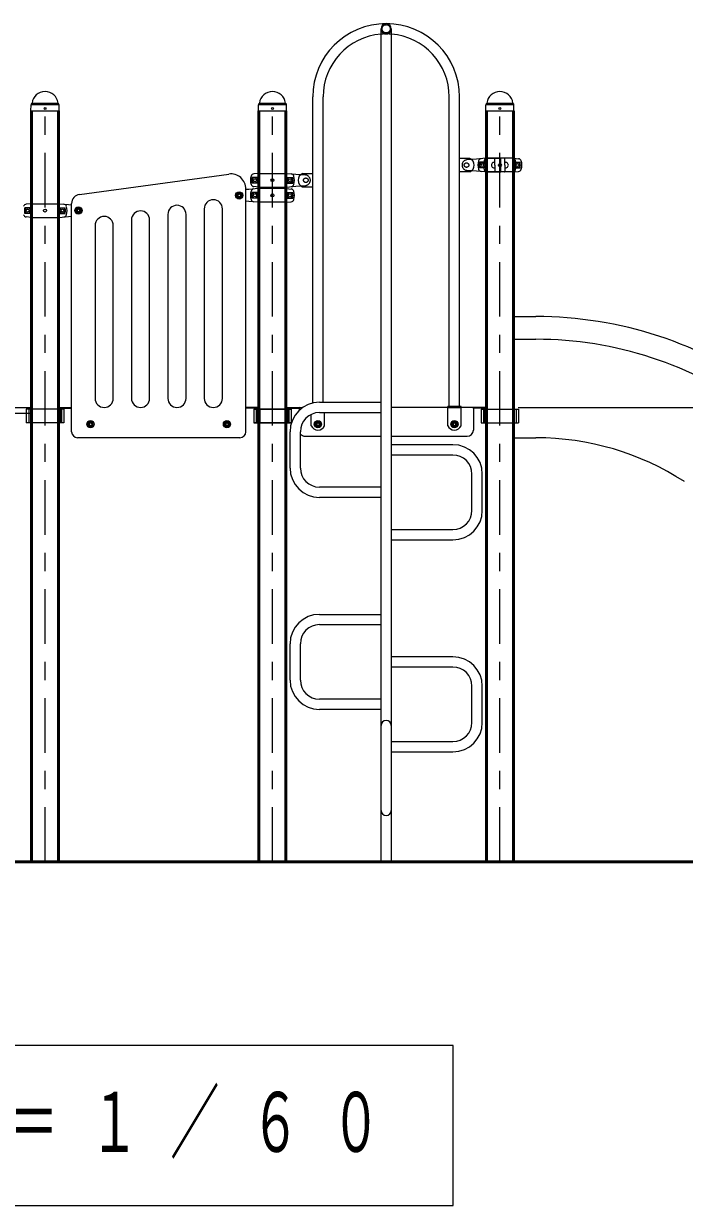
# Model space of a CAD drawing. Units: millimetres on the paper. Extents: x -385 to 0, y -594 to 267.
# Drawn here: x -248.5 to -212.1, y -134.5 to -69.5 of the extents above; entities that cross this region are included whole.
import ezdxf

# ---------------------------------------------------------------- set-up
doc = ezdxf.new("R2010")
doc.units = ezdxf.units.MM
doc.linetypes.add('USER1', pattern=[4.5, 2.5, -2])
doc.linetypes.add('USER2', pattern=[6, 3, -1, 1, -1])
doc.layers.add('LY_1', color=7, linetype='Continuous', lineweight=25)
doc.styles.add('ＭＳ ゴシック', font='')
doc.styles.get('ＭＳ ゴシック').set_extended_font_data('MS Gothic')

msp = doc.modelspace()

# ---------------------------------------------------------------- linework, layer by layer
at = {"layer": 'LY_1', "color": 70}
for p, q in [((-228.812, -115.611), (-228.812, -69.777)), ((-228.245, -115.611), (-228.245, -69.777)), ((-232.195, -90.327), (-228.812, -90.327)), ((-232.195, -90.894), (-228.812, -90.894)), ((-233.812, -93.944), (-233.812, -91.944)), ((-233.245, -93.944), (-233.245, -91.944)), ((-224.862, -92.661), (-228.245, -92.661)), ((-224.862, -93.227), (-228.245, -93.227)), ((-223.812, -96.277), (-223.812, -94.277)), ((-223.245, -96.277), (-223.245, -94.277)), ((-228.812, -94.994), (-232.195, -94.994)), ((-228.812, -95.561), (-232.195, -95.561)), ((-228.245, -97.327), (-224.862, -97.327)), ((-228.245, -97.894), (-224.862, -97.894)), ((-232.195, -101.994), (-228.812, -101.994)), ((-232.195, -102.561), (-228.812, -102.561)), ((-233.812, -105.611), (-233.812, -103.611)), ((-233.245, -105.611), (-233.245, -103.611)), ((-224.862, -104.328), (-228.245, -104.328)), ((-224.862, -104.894), (-228.245, -104.894)), ((-223.812, -107.944), (-223.812, -105.944)), ((-223.245, -107.944), (-223.245, -105.944)), ((-228.812, -106.661), (-232.195, -106.661)), ((-228.812, -107.228), (-232.195, -107.228)), ((-228.245, -108.994), (-224.862, -108.994)), ((-228.245, -109.561), (-224.862, -109.561))]:
    msp.add_line(p, q, dxfattribs=at)
at = {"layer": 'LY_1'}
for p, q in [((-248.053, -74.286), (-248.046, -73.956)), ((-248.026, -73.907), (-248.007, -73.889)), ((-246.532, -73.907), (-246.55, -73.889)), ((-246.505, -74.286), (-246.511, -73.956)), ((-235.553, -74.286), (-235.546, -73.956)), ((-235.526, -73.907), (-235.507, -73.889)), ((-234.032, -73.907), (-234.05, -73.889)), ((-234.005, -74.286), (-234.011, -73.956)), ((-223.053, -74.286), (-223.046, -73.956)), ((-223.026, -73.907), (-223.007, -73.889)), ((-221.532, -73.907), (-221.55, -73.889)), ((-221.505, -74.286), (-221.511, -73.956)), ((-248.045, -74.294), (-248.053, -74.286)), ((-248.045, -74.294), (-246.513, -74.294)), ((-246.505, -74.286), (-246.513, -74.294)), ((-235.545, -74.294), (-235.553, -74.286)), ((-235.545, -74.294), (-234.013, -74.294)), ((-234.005, -74.286), (-234.013, -74.294)), ((-223.045, -74.294), (-223.053, -74.286)), ((-223.045, -74.294), (-221.513, -74.294)), ((-221.505, -74.286), (-221.513, -74.294)), ((-221.536, -85.611), (-220.295, -85.611)), ((-221.536, -86.861), (-220.295, -86.861)), ((-255.386, -90.611), (-248.021, -90.611)), ((-255.386, -90.927), (-248.021, -90.927)), ((-248.309, -90.711), (-248.309, -91.461)), ((-246.249, -90.711), (-248.309, -90.711)), ((-248.171, -90.711), (-248.171, -91.461)), ((-246.583, -90.711), (-246.583, -91.461)), ((-246.536, -90.611), (-245.82, -90.611)), ((-246.536, -90.65), (-245.82, -90.65)), ((-246.427, -90.711), (-246.427, -91.461)), ((-246.378, -90.711), (-246.378, -91.461)), ((-246.249, -90.711), (-246.249, -91.461)), ((-235.521, -90.611), (-236.237, -90.611)), ((-235.521, -90.65), (-236.237, -90.65)), ((-233.749, -90.711), (-235.809, -90.711)), ((-235.809, -90.711), (-235.809, -91.461)), ((-235.809, -90.711), (-235.809, -91.461)), ((-235.809, -90.711), (-233.748, -90.711)), ((-235.679, -90.711), (-235.679, -91.461)), ((-235.671, -90.711), (-235.671, -91.461)), ((-235.63, -90.711), (-235.63, -91.461)), ((-235.474, -90.711), (-235.474, -91.461)), ((-234.083, -90.711), (-234.083, -91.461)), ((-234.036, -90.611), (-233.32, -90.611)), ((-234.036, -90.611), (-233.11, -90.611)), ((-234.036, -90.649), (-233.32, -90.649)), ((-233.927, -90.711), (-233.927, -91.461)), ((-233.887, -90.711), (-233.887, -91.461)), ((-233.878, -90.711), (-233.878, -91.461)), ((-233.749, -90.711), (-233.749, -91.461)), ((-233.748, -90.711), (-233.748, -91.461)), ((-233.32, -90.661), (-233.32, -90.783)), ((-223.737, -90.611), (-228.245, -90.611)), ((-223.021, -90.611), (-223.737, -90.611)), ((-223.021, -90.649), (-223.737, -90.649)), ((-223.737, -90.661), (-223.737, -91.861)), ((-223.309, -90.711), (-221.248, -90.711)), ((-223.309, -90.711), (-223.309, -91.461)), ((-223.179, -90.711), (-223.179, -91.461)), ((-223.13, -90.711), (-223.13, -91.461)), ((-222.974, -90.711), (-222.974, -91.461)), ((-221.387, -90.711), (-221.387, -91.461)), ((-221.248, -90.711), (-221.248, -91.461)), ((-246.249, -91.461), (-248.309, -91.461)), ((-233.749, -91.461), (-235.809, -91.461)), ((-235.809, -91.461), (-233.748, -91.461)), ((-223.309, -91.461), (-221.248, -91.461)), ((-232.987, -92.194), (-228.812, -92.194)), ((-228.245, -92.194), (-224.07, -92.194)), ((-221.536, -92.278), (-220.295, -92.278))]:
    msp.add_line(p, q, dxfattribs=at)
at = {"layer": 'LY_1', "lineweight": 13}
for p, q in [((-248.023, -73.936), (-246.534, -73.936)), ((-247.993, -73.878), (-246.567, -73.878)), ((-235.523, -73.936), (-234.034, -73.936)), ((-235.493, -73.878), (-234.067, -73.878)), ((-223.023, -73.936), (-221.534, -73.936)), ((-222.993, -73.878), (-221.567, -73.878)), ((-221.279, -90.611), (-159.405, -90.611)), ((-224.847, -125.711), (-281.647, -125.711)), ((-224.847, -134.511), (-224.847, -125.711)), ((-281.647, -134.511), (-224.847, -134.511))]:
    msp.add_line(p, q, dxfattribs=at)
at = {"layer": 'LY_1', "linetype": 'USER1', "lineweight": 13}
for p, q in [((-248.021, -73.945), (-246.537, -73.945)), ((-235.521, -73.945), (-234.037, -73.945)), ((-223.021, -73.945), (-221.537, -73.945))]:
    msp.add_line(p, q, dxfattribs=at)
at = {"layer": 'LY_1', "linetype": 'USER2', "lineweight": 13}
for p, q in [((-247.279, -115.611), (-247.279, -73.945)), ((-234.779, -115.611), (-234.779, -73.945)), ((-222.279, -115.611), (-222.279, -73.945))]:
    msp.add_line(p, q, dxfattribs=at)
at = {"layer": 'LY_1', "color": 131}
for p, q in [((-232.562, -90.369), (-232.562, -73.527)), ((-231.995, -90.327), (-231.995, -73.527)), ((-225.062, -90.557), (-225.062, -73.527)), ((-224.495, -90.557), (-224.495, -73.527)), ((-223.929, -76.91), (-224.495, -76.91)), ((-233.129, -77.744), (-232.562, -77.744)), ((-223.929, -77.644), (-224.495, -77.644)), ((-233.129, -78.477), (-232.562, -78.477)), ((-232.645, -91.621), (-232.645, -90.995)), ((-231.912, -91.621), (-231.912, -90.894)), ((-224.412, -90.557), (-225.145, -90.557)), ((-225.145, -91.621), (-225.145, -90.557)), ((-224.412, -91.621), (-224.412, -90.557))]:
    msp.add_line(p, q, dxfattribs=at)
at = {"layer": 'LY_1', "color": 140, "lineweight": 50}
for p, q in [((-248.021, -115.611), (-248.021, -74.306)), ((-246.536, -115.611), (-246.536, -74.294)), ((-235.521, -115.611), (-235.521, -74.294)), ((-234.036, -115.611), (-234.036, -74.294)), ((-223.021, -115.611), (-223.021, -74.294)), ((-221.536, -115.611), (-221.536, -74.294))]:
    msp.add_line(p, q, dxfattribs=at)
at = {"layer": 'LY_1', "color": 2, "linetype": 'USER1', "lineweight": 13}
for p, q in [((-223.57, -76.948), (-224.096, -76.987)), ((-223.029, -76.919), (-223.029, -77.635)), ((-221.529, -76.919), (-221.529, -77.635)), ((-235.529, -77.752), (-235.529, -78.469)), ((-234.029, -77.752), (-234.029, -78.469)), ((-233.487, -77.781), (-232.962, -77.82)), ((-223.57, -77.606), (-224.096, -77.567)), ((-233.487, -78.439), (-232.962, -78.401))]:
    msp.add_line(p, q, dxfattribs=at)
at = {"layer": 'LY_1', "color": 2}
for p, q in [((-223.045, -76.902), (-223.57, -76.948)), ((-223.047, -76.903), (-222.337, -76.903)), ((-221.512, -76.902), (-223.046, -76.902)), ((-222.55, -77.123), (-222.583, -77.122)), ((-222.55, -77.278), (-222.55, -76.919)), ((-222.55, -77.278), (-222.55, -77.636)), ((-222.304, -76.936), (-222.304, -77.619)), ((-222.254, -76.936), (-222.254, -77.619)), ((-221.51, -76.903), (-222.221, -76.903)), ((-222.008, -77.278), (-222.008, -76.919)), ((-222.008, -77.123), (-221.975, -77.122)), ((-222.008, -77.278), (-222.008, -77.636)), ((-221.512, -76.902), (-221.249, -76.925)), ((-235.546, -77.735), (-235.809, -77.758)), ((-235.546, -77.735), (-234.012, -77.735)), ((-234.012, -77.735), (-233.487, -77.781)), ((-223.045, -77.652), (-223.57, -77.606)), ((-223.047, -77.653), (-222.337, -77.653)), ((-221.512, -77.652), (-223.046, -77.652)), ((-222.55, -77.432), (-222.583, -77.433)), ((-221.512, -77.653), (-222.221, -77.653)), ((-222.008, -77.432), (-221.975, -77.433)), ((-221.512, -77.652), (-221.249, -77.629)), ((-236.07, -78.615), (-236.237, -78.627)), ((-235.545, -78.569), (-236.07, -78.615)), ((-235.546, -78.485), (-235.809, -78.462)), ((-235.546, -78.485), (-234.012, -78.485)), ((-234.012, -78.569), (-235.546, -78.569)), ((-234.012, -78.485), (-233.487, -78.439)), ((-234.012, -78.569), (-233.749, -78.592)), ((-236.07, -79.273), (-236.237, -79.261)), ((-235.545, -79.319), (-236.07, -79.273)), ((-234.012, -79.319), (-235.546, -79.319)), ((-234.012, -79.319), (-233.749, -79.296)), ((-248.046, -79.403), (-248.309, -79.426)), ((-248.046, -79.403), (-246.512, -79.403)), ((-246.512, -79.403), (-245.987, -79.449)), ((-245.987, -79.449), (-245.82, -79.461)), ((-248.046, -80.153), (-248.309, -80.13)), ((-248.046, -80.153), (-246.512, -80.153)), ((-246.512, -80.153), (-245.987, -80.107)), ((-245.987, -80.107), (-245.82, -80.094))]:
    msp.add_line(p, q, dxfattribs=at)
at = {"layer": 'LY_1', "color": 2, "lineweight": 13}
for p, q in [((-223.083, -77.123), (-223.391, -77.123)), ((-223.391, -77.431), (-223.391, -77.123)), ((-221.474, -77.123), (-221.166, -77.123)), ((-221.166, -77.431), (-221.166, -77.123)), ((-235.583, -77.956), (-235.891, -77.956)), ((-235.891, -78.264), (-235.891, -77.956)), ((-233.975, -77.956), (-233.666, -77.956)), ((-233.666, -78.264), (-233.666, -77.956)), ((-223.083, -77.431), (-223.391, -77.431)), ((-221.474, -77.431), (-221.166, -77.431)), ((-235.583, -78.264), (-235.891, -78.264)), ((-233.975, -78.264), (-233.666, -78.264)), ((-235.583, -78.79), (-235.891, -78.79)), ((-235.891, -79.098), (-235.891, -78.79)), ((-235.583, -79.098), (-235.891, -79.098)), ((-233.974, -78.79), (-233.666, -78.79)), ((-233.974, -79.098), (-233.666, -79.098)), ((-233.666, -79.098), (-233.666, -78.79)), ((-248.083, -79.624), (-248.391, -79.624)), ((-248.391, -79.932), (-248.391, -79.624)), ((-248.083, -79.932), (-248.391, -79.932)), ((-246.475, -79.624), (-246.166, -79.624)), ((-246.475, -79.932), (-246.166, -79.932)), ((-246.166, -79.932), (-246.166, -79.624))]:
    msp.add_line(p, q, dxfattribs=at)
at = {"layer": 'LY_1', "color": 4}
for p, q in [((-245.388, -78.888), (-237.183, -77.768)), ((-236.237, -91.945), (-236.237, -78.594)), ((-236.612, -78.867), (-236.679, -78.906)), ((-236.679, -78.906), (-236.679, -78.983)), ((-236.612, -79.021), (-236.679, -78.983)), ((-236.545, -78.906), (-236.612, -78.867)), ((-236.545, -78.983), (-236.612, -79.021)), ((-236.545, -78.906), (-236.545, -78.983)), ((-245.82, -91.945), (-245.82, -79.383)), ((-245.445, -79.701), (-245.512, -79.739)), ((-245.512, -79.739), (-245.512, -79.816)), ((-245.445, -79.855), (-245.512, -79.816)), ((-245.379, -79.739), (-245.445, -79.701)), ((-245.379, -79.816), (-245.445, -79.855)), ((-245.379, -79.739), (-245.379, -79.816)), ((-238.529, -79.684), (-238.529, -90.111)), ((-237.529, -90.111), (-237.529, -79.684)), ((-244.529, -80.602), (-244.529, -90.111)), ((-243.529, -90.111), (-243.529, -80.602)), ((-242.529, -80.296), (-242.529, -90.111)), ((-241.529, -90.111), (-241.529, -80.296)), ((-240.529, -79.99), (-240.529, -90.111)), ((-239.529, -90.111), (-239.529, -79.99)), ((-244.845, -91.489), (-244.779, -91.451)), ((-244.845, -91.489), (-244.845, -91.566)), ((-244.845, -91.566), (-244.779, -91.605)), ((-244.779, -91.451), (-244.712, -91.489)), ((-244.779, -91.605), (-244.712, -91.566)), ((-244.712, -91.489), (-244.712, -91.566)), ((-237.345, -91.489), (-237.279, -91.451)), ((-237.345, -91.489), (-237.345, -91.566)), ((-237.345, -91.566), (-237.279, -91.605)), ((-237.279, -91.451), (-237.212, -91.489)), ((-237.279, -91.605), (-237.212, -91.566)), ((-237.212, -91.489), (-237.212, -91.566)), ((-232.345, -91.489), (-232.279, -91.45)), ((-232.345, -91.489), (-232.345, -91.566)), ((-232.345, -91.566), (-232.279, -91.604)), ((-232.279, -91.45), (-232.212, -91.489)), ((-232.279, -91.604), (-232.212, -91.566)), ((-232.212, -91.489), (-232.212, -91.566)), ((-224.845, -91.489), (-224.779, -91.45)), ((-224.845, -91.489), (-224.845, -91.566)), ((-224.845, -91.566), (-224.779, -91.604)), ((-224.779, -91.45), (-224.712, -91.489)), ((-224.779, -91.604), (-224.712, -91.566)), ((-224.712, -91.489), (-224.712, -91.566)), ((-236.57, -92.278), (-245.487, -92.278))]:
    msp.add_line(p, q, dxfattribs=at)
at = {"layer": 'LY_1', "color": 131, "linetype": 'USER1', "lineweight": 13}
msp.add_line((-225.145, -90.611), (-224.412, -90.611), dxfattribs=at)
at = {"layer": 'LY_1', "lineweight": 50}
msp.add_line((-167.66, -115.611), (-343.665, -115.611), dxfattribs=at)
at = {"layer": 'LY_1', "linetype": 'USER1', "lineweight": 13}
msp.add_circle((-228.529, -69.777), 0.227, dxfattribs=at)
at = {"layer": 'LY_1'}
for centre in [(-247.279, -74.161), (-234.779, -74.161), (-222.279, -74.161)]:
    msp.add_circle(centre, 0.05, dxfattribs=at)
at = {"layer": 'LY_1', "color": 2, "linetype": 'USER1', "lineweight": 13}
for centre in [(-224.112, -77.277), (-232.945, -78.11)]:
    msp.add_circle(centre, 0.125, dxfattribs=at)
at = {"layer": 'LY_1', "color": 2, "lineweight": 13}
for centre, radius in [((-223.237, -77.277), 0.154), ((-223.237, -77.277), 0.0833), ((-222.279, -77.277), 0.0833), ((-221.32, -77.277), 0.154), ((-221.32, -77.277), 0.0833), ((-235.737, -78.11), 0.154), ((-233.821, -78.11), 0.154), ((-235.737, -78.11), 0.0833), ((-234.779, -78.11), 0.0833), ((-233.821, -78.11), 0.0833), ((-235.737, -78.944), 0.154), ((-235.737, -78.944), 0.0833), ((-234.779, -78.944), 0.0833), ((-233.82, -78.944), 0.154), ((-233.82, -78.944), 0.0833), ((-248.237, -79.778), 0.154), ((-248.237, -79.778), 0.0833), ((-247.279, -79.778), 0.0833), ((-246.321, -79.778), 0.154), ((-246.321, -79.778), 0.0833)]:
    msp.add_circle(centre, radius, dxfattribs=at)
at = {"layer": 'LY_1', "lineweight": 13}
for centre in [(-236.612, -78.944), (-245.445, -79.778), (-244.779, -91.528), (-237.279, -91.528), (-232.279, -91.527), (-224.779, -91.527)]:
    msp.add_circle(centre, 0.2, dxfattribs=at)
at = {"layer": 'LY_1', "color": 4}
for centre in [(-236.612, -78.944), (-245.445, -79.778), (-244.779, -91.528), (-237.279, -91.528), (-232.279, -91.527), (-224.779, -91.527)]:
    msp.add_circle(centre, 0.175, dxfattribs=at)
at = {"layer": 'LY_1', "color": 4, "linetype": 'USER1', "lineweight": 13}
for centre in [(-236.612, -78.944), (-245.445, -79.778), (-244.779, -91.528), (-237.279, -91.528), (-232.279, -91.527), (-224.779, -91.527)]:
    msp.add_circle(centre, 0.104, dxfattribs=at)
at = {"layer": 'LY_1', "color": 4, "lineweight": 13}
for centre in [(-236.612, -78.944), (-245.445, -79.778), (-244.779, -91.528), (-237.279, -91.528), (-232.279, -91.527), (-224.779, -91.527)]:
    msp.add_circle(centre, 0.0917, dxfattribs=at)
at = {"layer": 'LY_1', "color": 131}
for centre, radius, start, end in [((-228.529, -73.527), 4.033, 0, 180), ((-228.529, -73.527), 3.467, 94.68806, 180), ((-228.529, -73.527), 3.467, 0, 85.31194), ((-224.089, -77.277), 0.4, 293.55646, 66.44354), ((-232.969, -78.11), 0.4, 113.55646, 246.44354), ((-232.279, -91.461), 0.4, 203.55646, 336.44354), ((-224.779, -91.461), 0.4, 203.55646, 336.44354)]:
    msp.add_arc(centre, radius, start, end, dxfattribs=at)
at = {"layer": 'LY_1', "color": 70}
for centre, radius, start, end in [((-228.529, -69.777), 0.283, 0, 180), ((-232.195, -91.944), 1.617, 90, 180), ((-232.195, -91.944), 1.05, 90, 180), ((-224.862, -94.277), 1.617, 0, 90), ((-224.862, -94.277), 1.05, 0, 90), ((-232.195, -93.944), 1.617, 180, 270), ((-232.195, -93.944), 1.05, 180, 270), ((-224.862, -96.277), 1.05, 270, 0), ((-224.862, -96.277), 1.617, 270, 0), ((-232.195, -103.611), 1.617, 90, 180), ((-232.195, -103.611), 1.05, 90, 180), ((-224.862, -105.944), 1.617, 0, 90), ((-224.862, -105.944), 1.05, 0, 90), ((-232.195, -105.611), 1.617, 180, 270), ((-232.195, -105.611), 1.05, 180, 270), ((-228.529, -108.111), 0.283, 0, 180), ((-224.862, -107.944), 1.05, 270, 0), ((-224.862, -107.944), 1.617, 270, 0), ((-228.529, -112.778), 0.283, 180, 0)]:
    msp.add_arc(centre, radius, start, end, dxfattribs=at)
at = {"layer": 'LY_1', "color": 70, "linetype": 'USER1', "lineweight": 13}
msp.add_arc((-228.529, -69.777), 0.283, 180, 0, dxfattribs=at)
at = {"layer": 'LY_1', "color": 131, "linetype": 'USER1', "lineweight": 13}
msp.add_arc((-228.529, -73.527), 3.467, 85.31194, 94.68806, dxfattribs=at)
at = {"layer": 'LY_1'}
for centre, radius, start, end in [((-247.279, -73.945), 0.72, 90, 173.3676), ((-247.279, -73.945), 0.72, 6.6324, 90), ((-234.779, -73.945), 0.72, 90, 173.3676), ((-234.779, -73.945), 0.72, 6.6324, 90), ((-222.279, -73.945), 0.72, 90, 173.3676), ((-222.279, -73.945), 0.72, 6.6324, 90), ((-247.976, -73.957), 0.07, 135, 178.99605), ((-248.04, -73.856), 0.0467, 315, 353.3676), ((-246.517, -73.856), 0.0467, 186.6324, 225), ((-246.581, -73.957), 0.07, 1.00395, 45), ((-235.476, -73.957), 0.07, 135, 178.99605), ((-235.54, -73.856), 0.0467, 315, 353.3676), ((-234.017, -73.856), 0.0467, 186.6324, 225), ((-234.081, -73.957), 0.07, 1.00395, 45), ((-222.976, -73.957), 0.07, 135, 178.99605), ((-223.04, -73.856), 0.0467, 315, 353.3676), ((-221.517, -73.856), 0.0467, 186.6324, 225), ((-221.581, -73.957), 0.07, 1.00395, 45), ((-220.295, -107.278), 21.667, 53.71473, 90), ((-220.295, -107.278), 20.417, 53.71473, 90), ((-233.27, -90.661), 0.05, 90, 180), ((-223.787, -90.661), 0.05, 0, 90), ((-232.987, -91.861), 0.333, 219.19497, 270), ((-224.07, -91.861), 0.333, 270, 0), ((-220.295, -107.278), 15, 57.07173, 90)]:
    msp.add_arc(centre, radius, start, end, dxfattribs=at)
at = {"layer": 'LY_1', "color": 2, "linetype": 'USER1', "lineweight": 13}
for centre, radius, start, end in [((-224.07, -77.277), 0.291, 95, 265), ((-223.045, -76.919), 0.0167, 0, 91.98888), ((-234.012, -77.752), 0.0167, 88.01112, 180), ((-232.987, -78.11), 0.291, 275, 85), ((-223.045, -77.635), 0.0167, 270, 0), ((-234.012, -78.469), 0.0167, 180, 270)]:
    msp.add_arc(centre, radius, start, end, dxfattribs=at)
at = {"layer": 'LY_1', "color": 2}
for centre, radius, start, end in [((-222.654, -77.277), 0.833, 163.80375, 196.19625), ((-223.294, -77.091), 0.167, 95, 163.80375), ((-222.236, -77.278), 0.935, 159.19706, 200.80294), ((-223.047, -76.969), 0.0667, 90, 159.19706), ((-222.588, -77.278), 0.156, 88, 272), ((-222.533, -76.919), 0.0167, 90, 180), ((-222.337, -76.936), 0.0333, 0, 90), ((-222.221, -76.936), 0.0333, 90, 180), ((-222.025, -76.919), 0.0167, 0, 90), ((-221.969, -77.278), 0.156, 268, 92), ((-221.51, -76.969), 0.0667, 20.80294, 90), ((-222.322, -77.278), 0.935, 339.19706, 20.80294), ((-221.263, -77.091), 0.167, 16.19625, 85), ((-221.904, -77.277), 0.833, 343.80375, 16.19625), ((-235.154, -78.11), 0.833, 163.80375, 196.19625), ((-235.794, -77.924), 0.167, 95, 163.80375), ((-233.764, -77.924), 0.167, 16.19625, 85), ((-234.404, -78.11), 0.833, 343.80375, 16.19625), ((-223.294, -77.463), 0.167, 196.19625, 265), ((-223.047, -77.586), 0.0667, 200.80294, 270), ((-222.533, -77.636), 0.0167, 180, 270), ((-222.337, -77.619), 0.0333, 270, 0), ((-222.221, -77.619), 0.0333, 180, 270), ((-222.025, -77.636), 0.0167, 270, 0), ((-221.51, -77.586), 0.0667, 270, 339.19706), ((-221.263, -77.463), 0.167, 275, 343.80375), ((-235.794, -78.296), 0.167, 196.19625, 265), ((-235.794, -78.758), 0.167, 95, 163.80375), ((-233.764, -78.296), 0.167, 275, 343.80375), ((-233.763, -78.758), 0.167, 16.19625, 85), ((-235.154, -78.944), 0.833, 163.80375, 196.19625), ((-235.794, -79.13), 0.167, 196.19625, 265), ((-233.763, -79.13), 0.167, 275, 343.80375), ((-234.404, -78.944), 0.833, 343.80375, 16.19625), ((-248.294, -79.592), 0.167, 95, 163.80375), ((-246.264, -79.592), 0.167, 16.19625, 85), ((-246.904, -79.778), 0.833, 343.80375, 16.19625), ((-248.294, -79.964), 0.167, 196.19625, 265), ((-246.264, -79.964), 0.167, 275, 343.80375)]:
    msp.add_arc(centre, radius, start, end, dxfattribs=at)
at = {"layer": 'LY_1', "color": 2, "lineweight": 13}
for centre, start, end in [((-225.216, -77.277), 355.87048, 4.12952), ((-219.341, -77.277), 175.87048, 184.12952), ((-237.717, -78.11), 355.87048, 4.12952), ((-231.841, -78.11), 175.87048, 184.12952), ((-237.716, -78.944), 355.87048, 4.12952), ((-231.841, -78.944), 175.87048, 184.12952), ((-250.217, -79.778), 355.87048, 4.12952), ((-244.341, -79.778), 175.87048, 184.12952)]:
    msp.add_arc(centre, 2.139, start, end, dxfattribs=at)
at = {"layer": 'LY_1', "color": 4}
for centre, radius, start, end in [((-237.07, -78.594), 0.833, 0, 97.46846), ((-245.32, -79.383), 0.5, 97.46846, 180), ((-238.029, -79.684), 0.5, 0, 180), ((-242.029, -80.296), 0.5, 0, 180), ((-240.029, -79.99), 0.5, 0, 180), ((-244.029, -80.602), 0.5, 0, 180), ((-244.029, -90.111), 0.5, 180, 0), ((-242.029, -90.111), 0.5, 180, 0), ((-240.029, -90.111), 0.5, 180, 0), ((-238.029, -90.111), 0.5, 180, 0), ((-245.487, -91.945), 0.333, 180, 270), ((-236.57, -91.945), 0.333, 270, 0)]:
    msp.add_arc(centre, radius, start, end, dxfattribs=at)

# ---------------------------------------------------------------- texts
at = {"layer": 'LY_1', "insert": (-280.247, -130.111), "char_height": 3.299, "attachment_point": 4, "style": 'ＭＳ ゴシック'}
msp.add_mtext('\\T1.64;\\W0.6;Ｃ視立面図\u3000Ｓ＝１／６０', dxfattribs=at)

doc.saveas('drawing.dxf')
